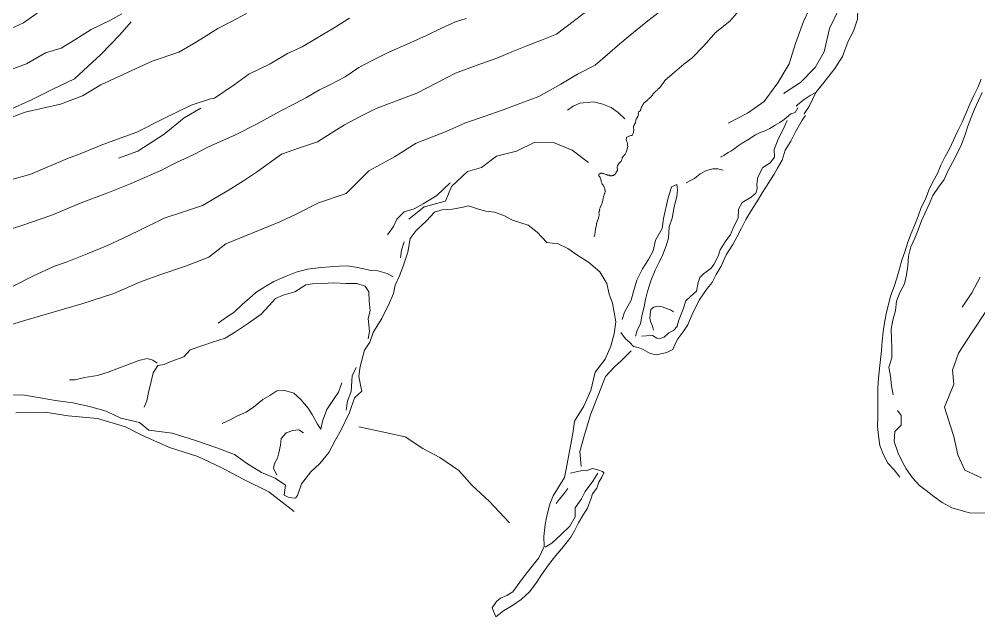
# Model space of a CAD drawing. Extents: x 683321 to 688873, y 7661944 to 7668387.
# Drawn here: x 686444.6 to 686662.5, y 7665844.7 to 7665980.3 of the extents above; entities that cross this region are included whole.
import ezdxf

# ---------------------------------------------------------------- set-up
doc = ezdxf.new("R2010")
doc.units = 0
doc.header["$MEASUREMENT"] = 0
doc.layers.add('01 CRESTA_Line', color=3, linetype='Continuous', lineweight=20)

msp = doc.modelspace()

# ---------------------------------------------------------------- linework, layer by layer
at = {"layer": '01 CRESTA_Line'}
for points in [[(686443.27, 7665919.75, 4009.63), (686447.86, 7665922.05, 4010.02), (686452.64, 7665924.25, 4010.16), (686455.51, 7665925.21, 4010.21), (686460.11, 7665927.09, 4010.34), (686464.71, 7665928.98, 4010.41), (686468.23, 7665930.61, 4010.51), (686471.74, 7665932.25, 4010.52), (686477.55, 7665935.15, 4010.54), (686481.92, 7665936.59, 4010.58), (686486.29, 7665938.04, 4010.51), (686492.31, 7665941.56, 4010.43), (686495.54, 7665943.63, 4010.42), (686498.78, 7665945.7, 4010.36), (686504.21, 7665949.69, 4010.3), (686508.29, 7665951.07, 4010.39), (686512.38, 7665952.45, 4010.41), (686515.43, 7665954.4, 4010.39), (686518.48, 7665956.36, 4010.42), (686522.07, 7665958.19, 4010.4), (686525.67, 7665960.03, 4010.41), (686530.3, 7665961.79, 4010.46), (686534.93, 7665963.54, 4010.62), (686539.31, 7665965.8, 4010.64), (686543.69, 7665968.05, 4010.82), (686548.39, 7665969.76, 4010.94), (686553.08, 7665971.46, 4010.81), (686556.47, 7665972.86, 4010.78), (686559.86, 7665974.25, 4010.88), (686563.24, 7665975.56, 4011.21), (686566.63, 7665976.86, 4011.28), (686570.72, 7665979.98, 4011.21), (686574.82, 7665983.09, 4011.12)], [(686582.88, 7665976.26, 4021.44), (686587.37, 7665979.95, 4021.05), (686593.48, 7665984.59, 4020.7)], [(686616.4, 7665965.22, 4041.71), (686616.84, 7665965.83, 4041.73), (686619.46, 7665970.18, 4041.72), (686620.88, 7665974.76, 4041.86), (686622.67, 7665979.75, 4041.97), (686624.41, 7665983.51, 4042.04)], [(686440.97, 7665968.21, 3968.04), (686446.31, 7665970.17, 3969.78), (686450.64, 7665972.65, 3969.89), (686454.18, 7665973.74, 3970.01), (686457.27, 7665975.63, 3970.17), (686461.01, 7665977.94, 3970.4), (686465.2, 7665980.01, 3970.37), (686467.92, 7665981.53, 3970.43)], [(686441.42, 7665957.48, 3979.76), (686446.02, 7665959.21, 3979.76), (686454, 7665961.04, 3979.73), (686458.99, 7665962.91, 3979.75), (686463.15, 7665965.43, 3979.81), (686469.22, 7665968.23, 3979.86), (686474.84, 7665970.75, 3979.81), (686480.88, 7665972.8, 3979.82), (686484.26, 7665974.75, 3979.85), (686487.11, 7665976.53, 3979.85), (686489.75, 7665978.2, 3979.83), (686492.81, 7665979.79, 3979.78), (686496.22, 7665981.55, 3980.27)], [(686448.73, 7665981.64, 3959.42), (686445.66, 7665979.44, 3959.44), (686441.69, 7665977.64, 3959.36)], [(686608.07, 7665982.26, 4030.6), (686605.96, 7665979.81, 4030.72), (686602.65, 7665977.2, 4030.83), (686602.31, 7665976.81, 4030.85)], [(686618.23, 7665963.38, 4041.36), (686618.41, 7665963.56, 4041.35), (686622.04, 7665965.92, 4041.52), (686625.35, 7665969.32, 4041.42), (686627.37, 7665972.86, 4041.22), (686628.58, 7665978.21, 4040.71), (686630.79, 7665982.74, 4040.48)], [(686622.81, 7665958.75, 4043.93), (686622.83, 7665958.79, 4043.93), (686623.97, 7665960.45, 4043.9), (686625.47, 7665963.69, 4043.88), (686627.63, 7665966.3, 4043.82), (686629.82, 7665969.09, 4043.92), (686631.51, 7665971.86, 4043.67), (686632.8, 7665975.3, 4043.86), (686634.05, 7665977.59, 4044.24), (686634.94, 7665980.27, 4044.55), (686635.04, 7665982.62, 4044.94)], [(686438.59, 7665931.35, 3999.99), (686445.21, 7665933.5, 3999.93), (686452.02, 7665935.8, 3999.87), (686458.68, 7665938.59, 3999.91), (686464.75, 7665940.86, 4000.06), (686469.7, 7665942.84, 4000.25), (686476.62, 7665945.89, 4000.18), (686480.08, 7665947.59, 4000.14), (686484.43, 7665949.68, 4000.15), (686487.5, 7665951.27, 4000.13), (686493.72, 7665954.04, 4000.23), (686498.67, 7665956.53, 4000.19), (686503.92, 7665959.39, 4000.08), (686507.14, 7665961.1, 4000.03), (686509.89, 7665962.55, 4000.01), (686512.8, 7665964.26, 3999.98), (686515.18, 7665965.4, 3999.97), (686518.68, 7665967.22, 3999.94), (686521.76, 7665969.36, 3999.91), (686524.47, 7665970.78, 3999.89), (686528.58, 7665972.8, 3999.83), (686532.7, 7665974.63, 3999.82), (686537.1, 7665976.6, 3999.79), (686540.48, 7665978.29, 3999.86), (686543.7, 7665979.66, 3999.92), (686546.12, 7665980.48, 3999.96)], [(686442.05, 7665959.61, 3977.13), (686447.42, 7665962.02, 3974.92), (686452.31, 7665964.38, 3974.17), (686457.21, 7665966.74, 3973.61), (686460.22, 7665969.54, 3972.17), (686463.23, 7665972.34, 3971.35), (686465.36, 7665974.54, 3971.07), (686467.49, 7665976.75, 3970.88), (686470.08, 7665979.72, 3970.74)], [(686442.95, 7665943.94, 3989.92), (686447.27, 7665945.15, 3989.88), (686455.58, 7665948.66, 3989.93), (686458.51, 7665949.77, 3989.92), (686463.67, 7665951.88, 3989.91), (686471.37, 7665954.64, 3989.74), (686477.21, 7665957.58, 3989.6), (686483.7, 7665960.79, 3990.32), (686488.1, 7665962.26, 3991.02), (686488.96, 7665962.34, 3991.36), (686493.42, 7665965.37, 3990.96), (686496.79, 7665967.8, 3990.73), (686501.59, 7665970.15, 3990.52), (686505.58, 7665972.49, 3990.37), (686508.86, 7665973.99, 3990.33), (686512.08, 7665975.89, 3990.29), (686516.38, 7665978.47, 3990.1), (686519.62, 7665980.53, 3990.03)], [(686602.31, 7665976.81, 4030.85), (686599.98, 7665974.16, 4030.99), (686597.41, 7665971.53, 4031.24), (686595.49, 7665970.06, 4031.28), (686593.42, 7665968.25, 4031.3), (686591.22, 7665966.35, 4031.4), (686590.22, 7665964.95, 4030), (686590.11, 7665964.81, 4030), (686590.03, 7665964.74, 4030), (686589.94, 7665964.65, 4030), (686589.65, 7665964.39, 4030), (686589.58, 7665964.26, 4030), (686589.52, 7665964.19, 4030), (686589.39, 7665964.14, 4030), (686589.24, 7665964, 4030), (686589.12, 7665963.9, 4030), (686589.02, 7665963.8, 4030), (686588.89, 7665963.67, 4030), (686588.82, 7665963.62, 4030), (686588.71, 7665963.51, 4030), (686588.65, 7665963.4, 4030), (686588.52, 7665963.26, 4030), (686588.47, 7665963.16, 4030), (686588.38, 7665963.05, 4030), (686588.28, 7665962.92, 4030), (686588.09, 7665962.67, 4030), (686587.97, 7665962.59, 4030), (686587.79, 7665962.42, 4030), (686587.57, 7665962.2, 4030), (686587.45, 7665962.12, 4030), (686587.32, 7665961.99, 4030), (686587.19, 7665961.87, 4030), (686587.11, 7665961.77, 4030), (686587.01, 7665961.69, 4030), (686586.72, 7665961.46, 4030), (686586.62, 7665961.42, 4030), (686586.48, 7665961.22, 4030), (686586.3, 7665961.01, 4030), (686586.22, 7665960.9, 4030), (686586.05, 7665960.53, 4030), (686585.9, 7665960.33, 4030), (686585.83, 7665960.16, 4030), (686585.76, 7665959.93, 4030), (686585.75, 7665959.75, 4030), (686585.71, 7665959.7, 4030), (686585.65, 7665959.53, 4030), (686585.43, 7665959.41, 4030), (686585.35, 7665959.33, 4030), (686585.26, 7665959.25, 4030), (686585.22, 7665959.14, 4030), (686585.19, 7665958.96, 4030), (686585.2, 7665958.75, 4030), (686585.22, 7665958.6, 4030), (686585.19, 7665958.44, 4030), (686585.16, 7665958.38, 4030), (686585.02, 7665958.2, 4030), (686584.97, 7665958.08, 4030), (686584.85, 7665957.85, 4030), (686584.77, 7665957.66, 4030), (686584.71, 7665957.58, 4030), (686584.63, 7665957.37, 4030), (686584.59, 7665957.2, 4030), (686584.55, 7665956.94, 4030), (686584.54, 7665956.76, 4030), (686584.5, 7665956.67, 4030), (686584.36, 7665956.44, 4030), (686584.32, 7665956.36, 4030), (686584.3, 7665956.34, 4030), (686584.18, 7665956.18, 4030), (686584.07, 7665956.01, 4030), (686584.07, 7665955.67, 4030), (686584.06, 7665955.57, 4030), (686584.17, 7665955.38, 4030), (686584.17, 7665955.12, 4030), (686584.13, 7665954.87, 4030), (686584.11, 7665954.71, 4030), (686584.09, 7665954.63, 4030), (686583.99, 7665954.33, 4030), (686583.88, 7665954.05, 4030), (686583.79, 7665953.9, 4030), (686583.5, 7665953.87, 4030), (686583.26, 7665953.81, 4030), (686582.98, 7665953.7, 4030), (686582.62, 7665953.52, 4030), (686582.53, 7665953.43, 4030), (686582.53, 7665953.35, 4030), (686582.46, 7665952.98, 4030), (686582.51, 7665952.72, 4030), (686582.6, 7665952.56, 4030), (686582.61, 7665952.45, 4030), (686582.74, 7665952.17, 4030), (686582.74, 7665951.9, 4030), (686582.76, 7665951.81, 4030), (686582.75, 7665951.61, 4030), (686582.79, 7665951.38, 4030), (686582.77, 7665951.18, 4030), (686582.68, 7665950.95, 4030), (686582.64, 7665950.8, 4030), (686582.58, 7665950.55, 4030), (686582.5, 7665950.32, 4030), (686582.41, 7665950.12, 4030), (686582.33, 7665949.97, 4030), (686582.26, 7665949.85, 4030), (686582.17, 7665949.65, 4030), (686582.1, 7665949.57, 4030), (686581.97, 7665949.43, 4030), (686581.88, 7665949.32, 4030), (686581.74, 7665949.14, 4030), (686581.67, 7665949.04, 4030), (686581.55, 7665948.88, 4030), (686581.49, 7665948.71, 4030), (686581.5, 7665948.58, 4030), (686581.38, 7665948.27, 4030), (686581.29, 7665948.03, 4030), (686581.2, 7665947.97, 4030), (686580.95, 7665947.69, 4030), (686580.81, 7665947.59, 4030), (686580.73, 7665947.42, 4030), (686580.53, 7665947.19, 4030), (686580.5, 7665947.12, 4030), (686580.43, 7665946.93, 4030), (686580.41, 7665946.78, 4030), (686580.42, 7665946.59, 4030), (686580.4, 7665946.46, 4030), (686580.44, 7665946.29, 4030), (686580.43, 7665945.92, 4030), (686580.35, 7665945.78, 4030), (686580.2, 7665945.55, 4030), (686580.11, 7665945.42, 4030), (686580.05, 7665945.32, 4030), (686579.96, 7665945.16, 4030), (686579.73, 7665944.95, 4030), (686579.54, 7665944.8, 4030), (686579.38, 7665944.82, 4030), (686579.22, 7665944.79, 4030), (686579.15, 7665944.75, 4030), (686578.92, 7665944.75, 4030), (686578.81, 7665944.76, 4030), (686578.64, 7665944.92, 4030), (686578.59, 7665944.92, 4030), (686578.47, 7665944.93, 4030), (686578.22, 7665944.94, 4030), (686578.14, 7665944.97, 4030), (686577.99, 7665945.03, 4030), (686577.89, 7665945.07, 4030), (686577.68, 7665945.12, 4030), (686577.47, 7665945.18, 4030), (686577.25, 7665945.2, 4030), (686576.99, 7665945.31, 4030), (686576.93, 7665945.34, 4030), (686576.65, 7665945.33, 4030), (686576.31, 7665945.12, 4030), (686576.22, 7665945.08, 4030), (686576.21, 7665944.97, 4030), (686576.23, 7665944.7, 4030), (686576.37, 7665944.58, 4030), (686576.55, 7665944.41, 4030), (686576.64, 7665944.24, 4030), (686576.68, 7665944.09, 4030), (686576.7, 7665943.93, 4030), (686576.72, 7665943.51, 4030), (686576.72, 7665943.48, 4030), (686576.74, 7665943.43, 4030), (686576.91, 7665943.14, 4030), (686576.94, 7665943.01, 4030), (686576.99, 7665942.83, 4030), (686577.19, 7665942.64, 4030), (686577.36, 7665942.3, 4030), (686577.41, 7665942.24, 4030), (686577.45, 7665942.14, 4030), (686577.58, 7665941.82, 4030), (686577.61, 7665941.6, 4030), (686577.7, 7665941.38, 4030), (686577.73, 7665941.25, 4030), (686577.62, 7665940.95, 4030), (686577.57, 7665940.8, 4030), (686577.52, 7665940.71, 4030), (686577.46, 7665940.51, 4030), (686577.43, 7665940.42, 4030), (686577.36, 7665940.3, 4030), (686577.32, 7665940.1, 4030), (686577.3, 7665939.95, 4030), (686577.24, 7665939.72, 4030), (686577.16, 7665939.24, 4030), (686577.16, 7665939.19, 4030), (686577.13, 7665939.12, 4030), (686577.05, 7665938.83, 4030), (686576.97, 7665938.63, 4030), (686576.89, 7665938.42, 4030), (686576.83, 7665938.27, 4030), (686576.77, 7665938.06, 4030), (686576.73, 7665937.92, 4030), (686576.6, 7665937.86, 4030), (686576.55, 7665937.58, 4030), (686576.53, 7665937.5, 4030), (686576.39, 7665937.17, 4030), (686576.41, 7665936.97, 4030), (686576.43, 7665936.9, 4030), (686576.3, 7665936.69, 4030), (686576.3, 7665936.65, 4030), (686576.29, 7665936.58, 4030), (686576.25, 7665936.31, 4030), (686576.32, 7665936.16, 4030), (686576.32, 7665935.79, 4030), (686576.24, 7665935.53, 4030), (686576.15, 7665935.28, 4030), (686576.12, 7665935.15, 4030), (686576, 7665934.76, 4030), (686575.97, 7665934.67, 4030), (686575.96, 7665934.63, 4030), (686575.95, 7665934.6, 4030), (686575.82, 7665934.28, 4030), (686575.7, 7665933.91, 4030), (686575.69, 7665933.87, 4030), (686575.69, 7665933.84, 4030), (686575.68, 7665933.5, 4030), (686575.57, 7665933.11, 4030), (686575.54, 7665932.97, 4030), (686575.5, 7665932.71, 4030), (686575.46, 7665932.62, 4030), (686575.45, 7665932.5, 4030), (686575.42, 7665932.19, 4030), (686575.4, 7665932.01, 4030), (686575.36, 7665931.81, 4030), (686575.34, 7665931.68, 4030), (686575.32, 7665931.58, 4030), (686575.29, 7665931.38, 4030), (686575.24, 7665931.15, 4030), (686575.2, 7665930.88, 4030)], [(686438.37, 7665909.62, 4020.08), (686444.84, 7665911.66, 4020.22), (686450.52, 7665913.28, 4020.25), (686458.88, 7665915.71, 4020.37), (686466.14, 7665918.02, 4020.29), (686472.15, 7665920.7, 4019.86), (686476.77, 7665922.36, 4019.9), (686482.4, 7665924.29, 4020.23), (686487.72, 7665926.28, 4020.11), (686491.56, 7665929.36, 4020.1), (686497.68, 7665931.84, 4020.09), (686503.79, 7665934.29, 4020.07), (686507.55, 7665936.04, 4020.26), (686512.58, 7665938.63, 4020.53), (686518.87, 7665940.74, 4018.76), (686523.98, 7665945.89, 4021.6), (686529.85, 7665949.07, 4022.09), (686534.73, 7665952.17, 4021.23), (686541.54, 7665954.79, 4022.4), (686545.96, 7665956.74, 4021.49), (686550.22, 7665958.25, 4021.79), (686554.48, 7665959.75, 4022.05), (686558.55, 7665961.25, 4022.24), (686562.61, 7665962.74, 4022.43), (686567.61, 7665965.52, 4022.61), (686571.37, 7665967.8, 4022.54), (686575.42, 7665969.86, 4022.08), (686580.96, 7665974.68, 4021.61), (686582.88, 7665976.26, 4021.44)], [(686644.54, 7665876.36, 4044.24), (686643.24, 7665878.06, 4044.09), (686641.84, 7665879.58, 4043.95), (686640.83, 7665881.46, 4043.84), (686640.05, 7665883.57, 4043.63), (686639.69, 7665885.74, 4043.61), (686639.5, 7665887.92, 4043.54), (686639.56, 7665890.12, 4043.5), (686639.57, 7665892.25, 4043.42), (686639.57, 7665894.49, 4043.37), (686639.59, 7665896.57, 4043.31), (686639.69, 7665898.83, 4043.34), (686639.94, 7665901.01, 4043.4), (686640.14, 7665903.11, 4043.4), (686640.38, 7665905.13, 4043.4), (686640.56, 7665907.25, 4043.36), (686640.8, 7665909.36, 4043.32), (686641.05, 7665911.38, 4043.34), (686641.44, 7665913.44, 4043.37), (686642.02, 7665915.66, 4043.38), (686642.48, 7665917.66, 4043.47), (686643.24, 7665919.62, 4043.5), (686643.91, 7665921.54, 4043.48), (686644.46, 7665923.62, 4043.54), (686645.01, 7665925.59, 4043.61), (686645.66, 7665927.52, 4043.64), (686646.28, 7665929.51, 4043.73), (686647.09, 7665931.53, 4043.73), (686647.9, 7665933.47, 4043.77), (686648.69, 7665935.61, 4043.73), (686649.39, 7665937.6, 4043.77), (686650.36, 7665939.43, 4043.78), (686651.16, 7665941.52, 4043.79), (686652.1, 7665943.53, 4043.79), (686653.09, 7665945.29, 4043.78), (686653.84, 7665947.16, 4043.77), (686654.82, 7665949.14, 4043.78), (686655.82, 7665950.9, 4043.88), (686656.77, 7665952.87, 4043.85), (686657.73, 7665954.97, 4043.89), (686658.7, 7665956.95, 4043.95), (686659.63, 7665959.01, 4043.98), (686660.44, 7665961.05, 4044.03), (686661.35, 7665962.96, 4044.13), (686662.25, 7665964.79, 4044.11), (686663.03, 7665966.68, 4044.09)], [(686605.58, 7665956.72, 4041.1), (686610, 7665959, 4041.44), (686613.79, 7665961.65, 4041.59), (686616.4, 7665965.22, 4041.71)], [(686625.47, 7665963.69, 4043.88), (686624.2, 7665963, 4043.78), (686622.85, 7665962.07, 4043.9), (686621.42, 7665960.92, 4043.87), (686621.05, 7665960.53, 4043.82)], [(686663.28, 7665963.68, 4044.01), (686662.39, 7665961.81, 4043.97), (686661.49, 7665959.85, 4043.97), (686660.73, 7665957.97, 4043.9), (686659.96, 7665956.03, 4043.88), (686659.3, 7665953.89, 4043.82), (686658.56, 7665951.85, 4043.71), (686657.58, 7665949.8, 4043.66), (686656.48, 7665947.81, 4043.66), (686655.46, 7665945.84, 4043.64), (686654.61, 7665943.92, 4043.69), (686653.31, 7665942.18, 4043.71), (686652.07, 7665940.31, 4043.74), (686651.19, 7665938.3, 4043.62), (686650.33, 7665936.33, 4043.63), (686649.46, 7665934.51, 4043.62), (686648.72, 7665932.48, 4043.66), (686647.95, 7665930.6, 4043.74), (686647.06, 7665928.62, 4043.65), (686646.55, 7665926.51, 4043.53), (686646.35, 7665924.3, 4043.57), (686646.09, 7665922.29, 4043.49), (686645.58, 7665920.26, 4043.46), (686644.58, 7665918.3, 4043.47), (686643.83, 7665916.31, 4043.34), (686643.55, 7665914.16, 4043.36), (686642.95, 7665912.02, 4043.3), (686642.61, 7665909.96, 4043.31), (686642.7, 7665907.74, 4043.32), (686642.76, 7665905.66, 4043.29), (686642.72, 7665903.49, 4043.28), (686642.07, 7665901.34, 4043.38), (686642.43, 7665899.26, 4043.33), (686642.64, 7665897.1, 4043.28), (686643.01, 7665895.09, 4043.15)], [(686569.1, 7665959.62, 4025.02), (686570.39, 7665960.59, 4025.27), (686571.91, 7665961.26, 4025.31), (686575.01, 7665961.57, 4025.54), (686577.12, 7665961.05, 4025.83), (686579.04, 7665960.23, 4025.97), (686580.61, 7665959.1, 4026.33), (686582.13, 7665957.71, 4026.27)], [(686467.22, 7665948.79, 3990.23), (686471.61, 7665950.38, 3993.05), (686477.54, 7665954.18, 3993.41), (686482.08, 7665957.92, 3992.29), (686485.9, 7665960.12, 3991.71)], [(686621.38, 7665960.19, 4044.27), (686620.77, 7665959.11, 4044.32), (686619.83, 7665958.79, 4044.24), (686618.32, 7665957.52, 4043.95), (686617.3, 7665956.88, 4043.88), (686616.26, 7665956.28, 4043.88), (686615.03, 7665955.46, 4043.81), (686613.77, 7665954.92, 4043.63), (686612.84, 7665954.58, 4043.73), (686611.81, 7665954.02, 4043.65), (686610.02, 7665952.92, 4043.56), (686608.8, 7665952.2, 4043.42), (686607.86, 7665951.55, 4043.26), (686606.91, 7665950.78, 4043.24), (686606.21, 7665950.38, 4043.33), (686605.56, 7665950.01, 4043.4), (686604.6, 7665949.35, 4043.25), (686603.83, 7665949.01, 4043.14)], [(686623.14, 7665958.42, 4044.32), (686622.42, 7665957.4, 4044.35), (686620.88, 7665954.75, 4044.33), (686619.82, 7665952.65, 4044.32), (686618.56, 7665950.61, 4044.29), (686617.82, 7665948.28, 4044.16), (686616.82, 7665946.46, 4044.07), (686616.01, 7665945.14, 4044.13), (686615.16, 7665943.81, 4044.08), (686614.28, 7665942.38, 4044.04), (686613.31, 7665940.92, 4043.99), (686612.44, 7665939.44, 4043.98), (686610.88, 7665936.97, 4043.86), (686609.59, 7665934.88, 4043.83), (686608.65, 7665932.89, 4043.7), (686607.56, 7665930.84, 4043.62), (686606.64, 7665929.19, 4043.39), (686605.13, 7665926.79, 4043.47), (686604.01, 7665924.22, 4043.43), (686602.88, 7665922.39, 4043.45), (686601.92, 7665920.53, 4043.49), (686600.84, 7665919.19, 4043.38), (686599.04, 7665916.56, 4043.47), (686598.66, 7665915.69, 4043.41), (686597.5, 7665913.51, 4043.42), (686596.4, 7665910.97, 4043.31), (686595.53, 7665909.61, 4043.4), (686594.13, 7665907.77, 4043.53), (686593.73, 7665906.91, 4043.5), (686593.06, 7665905.32, 4043.47), (686591.63, 7665904.63, 4043.53), (686589.32, 7665904.17, 4043.38), (686587.86, 7665904.44, 4043.08), (686586.31, 7665905.38, 4042.94), (686585.13, 7665905.81, 4042.66), (686584.08, 7665906.02, 4042.78), (686583.23, 7665906.92, 4042.93), (686582.3, 7665907.77, 4043.12), (686581.26, 7665909.24, 4043.63)], [(686619.01, 7665957.33, 4044.37), (686617.89, 7665954.94, 4044.27), (686616.91, 7665953.04, 4044.23), (686616.04, 7665950.7, 4044.04), (686616.07, 7665949, 4044.07), (686615.11, 7665947.69, 4044.04), (686613.42, 7665946.62, 4043.94), (686612.33, 7665944.48, 4043.87), (686612.11, 7665942.87, 4043.88), (686612.17, 7665941.8, 4043.92), (686611.87, 7665940.82, 4043.97), (686610.78, 7665939.93, 4043.84), (686608.73, 7665938.71, 4043.73), (686607.94, 7665937.16, 4043.72), (686607.83, 7665935.14, 4043.8), (686606.92, 7665933.42, 4043.74), (686606.15, 7665931.44, 4043.65), (686604.91, 7665929.78, 4043.56), (686603.79, 7665927.95, 4043.4), (686603.31, 7665926.53, 4043.5), (686602.35, 7665924.6, 4043.46), (686601.74, 7665923.79, 4043.48), (686600.8, 7665923.14, 4043.44), (686599.96, 7665922.49, 4043.43), (686599.19, 7665921.66, 4043.41), (686598.81, 7665920.54, 4043.46), (686598.37, 7665918.61, 4043.29), (686597.07, 7665917.4, 4043.34), (686596.01, 7665916.36, 4043.33), (686595.39, 7665914.49, 4043.31), (686594.32, 7665911.84, 4043.2), (686594.03, 7665910.56, 4043.44), (686593.19, 7665909.68, 4043.43), (686592.15, 7665909.13, 4043.51), (686591.07, 7665908.15, 4043.57), (686590.14, 7665907.85, 4043.61), (686589.41, 7665907.95, 4043.55), (686588.38, 7665908.56, 4043.47), (686586.97, 7665908.46, 4043.17), (686585.92, 7665908.35, 4042.98)], [(686573.87, 7665947.78, 4029.13), (686570.18, 7665950.6, 4027.93), (686565.97, 7665952.34, 4027.93), (686561.7, 7665952.4, 4028.24), (686557.55, 7665950.35, 4028.21), (686552.97, 7665949.24, 4027.96), (686549.56, 7665946.62, 4028.19), (686546.39, 7665945.7, 4028.14), (686542.81, 7665942.33, 4027.68), (686541.4, 7665939.04, 4028.04), (686536.61, 7665937.73, 4028.41), (686533.13, 7665934.89, 4028.11)], [(686604.48, 7665946.07, 4041.64), (686603.22, 7665946.37, 4042.23), (686602.07, 7665946.37, 4042.42), (686600.69, 7665945.99, 4042.41), (686599.25, 7665945.2, 4042.1), (686597.96, 7665944.17, 4042.19), (686596.76, 7665943.53, 4042.31), (686596.09, 7665943.13, 4042.2)], [(686528.27, 7665931.35, 4026.82), (686529.58, 7665933.23, 4027.45), (686530.41, 7665934.92, 4027.42), (686532.05, 7665936.58, 4027.37), (686534.29, 7665937.26, 4028.23), (686536.32, 7665938.39, 4028.18), (686539.44, 7665940.26, 4027.39), (686542.45, 7665943.16, 4027.43)], [(686584.52, 7665908.37, 4042.74), (686584.95, 7665909.77, 4042.99), (686585.66, 7665911.14, 4042.76), (686586.01, 7665912.93, 4042.86), (686586.56, 7665915.43, 4042.84), (686586.74, 7665916.4, 4042.89), (686587.25, 7665918.51, 4042.94), (686588.02, 7665920.91, 4043.15), (686589.03, 7665923.34, 4043.17), (686589.95, 7665925.15, 4043.02), (686590.75, 7665926.89, 4043.03), (686591.51, 7665928.85, 4043.02), (686592.02, 7665930.68, 4043.03), (686592.17, 7665933.2, 4043.11), (686592.84, 7665935.14, 4042.93), (686593.32, 7665937.7, 4043.06), (686593.95, 7665940.03, 4043.16), (686594.12, 7665941.57, 4043.11), (686593.93, 7665942.8, 4042.76), (686592.76, 7665942.28, 4042.91), (686591.88, 7665939.48, 4042.97), (686590.93, 7665935.04, 4042.46), (686590.6, 7665932.78, 4042.83), (686589.1, 7665930.15, 4043), (686588.56, 7665927.74, 4042.94), (686587.51, 7665925.74, 4043.05), (686586.11, 7665923.65, 4043.35), (686584.87, 7665921.05, 4043.07), (686584.11, 7665918.51, 4043.14), (686583.54, 7665916.55, 4042.96), (686582.09, 7665913.79, 4042.77), (686581.5, 7665912.16, 4042.84)], [(686569.83, 7665877.29, 4043.06), (686571.1, 7665877.58, 4043.11), (686572.54, 7665877.88, 4043.17), (686573.35, 7665877.83, 4042.95), (686574.8, 7665878.35, 4042.44), (686576.25, 7665877.94, 4042.43), (686577.03, 7665877.7, 4042.42), (686577.39, 7665877.38, 4042.58), (686576.88, 7665876.4, 4042.26), (686576.26, 7665875.28, 4042.29), (686575.75, 7665873.85, 4042.1), (686574.81, 7665872.59, 4042.19), (686574.46, 7665871.64, 4042.16), (686573.63, 7665869.31, 4041.97), (686572.6, 7665867.68, 4041.93), (686571.63, 7665866.04, 4041.9), (686570.76, 7665864.32, 4041.82), (686569.84, 7665862.77, 4041.7), (686568.21, 7665860.65, 4041.62), (686566.47, 7665858.59, 4041.47), (686564.79, 7665856.48, 4041.31), (686563.2, 7665854.22, 4041.22), (686561.89, 7665852.28, 4041.06), (686560.46, 7665850.4, 4040.91), (686558.63, 7665848.59, 4040.45), (686556.6, 7665847.24, 4040.11), (686554.55, 7665846.04, 4039.82), (686552.81, 7665844.7, 4039.36), (686552.01, 7665846.77, 4039.01), (686553.02, 7665848.2, 4039.04), (686553.92, 7665848.94, 4039.4), (686555.35, 7665849.54, 4039.82), (686556.67, 7665850.34, 4040.17), (686557.66, 7665851.7, 4040.48), (686558.9, 7665853.4, 4040.83), (686560.79, 7665855.82, 4041.1), (686562.61, 7665858.05, 4041.25), (686563.8, 7665860.67, 4041.65), (686563.75, 7665862.95, 4041.69), (686564.05, 7665865.63, 4041.74), (686564.39, 7665867.6, 4041.77), (686565.12, 7665870.25, 4041.6), (686565.83, 7665872.12, 4041.52), (686568.42, 7665876.31, 4042.85), (686568.85, 7665878.21, 4042.55), (686569.82, 7665883.49, 4041.37), (686570.29, 7665886.32, 4041.36), (686570.68, 7665889.09, 4041.4), (686572.81, 7665892.49, 4041.41), (686574.39, 7665896.08, 4041.42), (686575.4, 7665900.18, 4041.48), (686577.68, 7665903.19, 4041.52), (686578.96, 7665906.14, 4041.81), (686579.69, 7665908.94, 4042.9), (686580.07, 7665911.59, 4042.21), (686579.32, 7665915.83, 4038.28), (686578.54, 7665917.92, 4036.97), (686578.05, 7665920.29, 4035.63), (686576.42, 7665923, 4033.8), (686573.86, 7665925.2, 4032.04), (686571.49, 7665926.69, 4030.77), (686569.21, 7665928.29, 4030.18), (686566.97, 7665929.36, 4029.68), (686564.44, 7665929.65, 4029.1), (686562.2, 7665931.97, 4028.62), (686560.15, 7665933.59, 4027.93), (686556.65, 7665934.73, 4028), (686554.67, 7665935.72, 4028.01), (686552.51, 7665936.5, 4028.06), (686550.61, 7665936.74, 4028.17), (686548.94, 7665937.18, 4028.09), (686546.65, 7665937.97, 4028.06), (686545.41, 7665937.68, 4028.08), (686543.01, 7665937.21, 4029.06), (686540.58, 7665937.05, 4029.55), (686538.91, 7665936.53, 4029.3), (686537.09, 7665934.54, 4028.7), (686534.79, 7665932.38, 4029.56), (686533.39, 7665930.5, 4029.26), (686532.89, 7665927.42, 4029.12), (686531.83, 7665924.23, 4029.72), (686530.95, 7665922.03, 4030.53), (686530.02, 7665919.92, 4031.32), (686529.64, 7665918.03, 4031.75), (686528.66, 7665915.75, 4032.31), (686526.99, 7665912.41, 4032.62), (686526.03, 7665910.93, 4032.8), (686524.97, 7665909.17, 4033.02), (686524.28, 7665907, 4032.93), (686523.07, 7665905.21, 4032.87), (686522.04, 7665901.47, 4032.87), (686521.77, 7665899.3, 4032.98), (686522.14, 7665897.23, 4031.77), (686522.39, 7665895.9, 4033.87), (686520.73, 7665894.41, 4034.27), (686519.64, 7665891.07, 4035.14), (686517.74, 7665887.15, 4035.02), (686516.48, 7665884.84, 4035.95), (686514.9, 7665881.98, 4037.09), (686512.93, 7665879.51, 4038.03), (686510.88, 7665877.62, 4038.76), (686508.74, 7665874.9, 4038.05), (686507.86, 7665872.23, 4037.85), (686507.34, 7665871.63, 4037.96), (686506.52, 7665871.69, 4037.53), (686505.74, 7665871.88, 4037.14), (686504.77, 7665872.33, 4036.27), (686505.1, 7665874.54, 4036.49), (686502.75, 7665876.17, 4036.08), (686499.63, 7665877.45, 4035.72), (686496.24, 7665879.53, 4035.81), (686493.53, 7665881.5, 4035.44), (686489.5, 7665883.01, 4035.19), (686484.65, 7665884.7, 4034.76), (686479.34, 7665886.34, 4034.21), (686474.06, 7665887.07, 4033.98), (686471.97, 7665888.76, 4033.59), (686467.72, 7665889.74, 4033.66), (686464.39, 7665891.36, 4033.31), (686460.6, 7665892.38, 4032.86), (686456.81, 7665893.24, 4032.68), (686452.89, 7665893.78, 4032.16), (686449.38, 7665894.39, 4031.68), (686445.36, 7665895.09, 4031.28), (686440.6, 7665894.91, 4030.62)], [(686531.17, 7665926.15, 4028.19), (686531.43, 7665927.89, 4028.42), (686532.04, 7665929.78, 4028.58)], [(686489.81, 7665911.31, 4032), (686491.74, 7665912.65, 4031.56), (686493.39, 7665913.77, 4031.5), (686495.33, 7665915.62, 4030.99), (686496.82, 7665916.92, 4030.68), (686498.4, 7665918.3, 4030.48), (686500.4, 7665919.58, 4030.33), (686502.47, 7665920.76, 4030.26), (686505.25, 7665922, 4030.24), (686507.54, 7665922.86, 4030.05), (686510.1, 7665923.59, 4030.35), (686513.21, 7665923.99, 4030.44), (686517.32, 7665924.23, 4030.55), (686519.23, 7665924.33, 4030.63), (686521.8, 7665923.85, 4030.9), (686524.19, 7665923.32, 4031.13), (686526.07, 7665923.19, 4030.89), (686528.15, 7665922.59, 4030.87), (686529.52, 7665921.85, 4030.9)], [(686473.05, 7665892.3, 4032.66), (686473.59, 7665893.73, 4032.62), (686474.02, 7665895.56, 4032.6), (686474.64, 7665898.12, 4032.76), (686475.03, 7665900.05, 4032.92), (686476.12, 7665901.75, 4033.32), (686477.55, 7665901.97, 4033.46), (686479.08, 7665902.6, 4033.31), (686482.01, 7665903.69, 4033.27), (686483.44, 7665905.27, 4033.45), (686486.31, 7665906.25, 4033.73), (686488.53, 7665907.03, 4033.87), (686491.39, 7665907.91, 4033.96), (686493.78, 7665909.35, 4033.04), (686496.67, 7665911.36, 4032.59), (686499.6, 7665913.33, 4032.38), (686501.4, 7665915.33, 4031.86), (686502.84, 7665916.95, 4031.74), (686504.57, 7665917.71, 4031.24), (686507.2, 7665918.42, 4031.11), (686509.72, 7665920, 4031.68), (686511.26, 7665920.27, 4031.78), (686513.65, 7665920.33, 4031.9), (686515.95, 7665920.47, 4031.93), (686518.84, 7665920.34, 4031.93), (686521.32, 7665920.31, 4032.1), (686523.17, 7665919.73, 4033.1), (686524, 7665918.46, 4033.15), (686524.11, 7665916.41, 4033), (686524.31, 7665914.15, 4033.25), (686523.88, 7665912.36, 4033.32), (686524.16, 7665909.52, 4033.64), (686523.84, 7665907.77, 4033.57)], [(686662.8, 7665921.75, 4047.56), (686660.91, 7665918.17, 4047.05), (686658.74, 7665914.98, 4046.69)], [(686593.18, 7665913.92, 4042.48), (686592.53, 7665914.32, 4042.42), (686591.84, 7665914.58, 4042.44), (686590.57, 7665915.02, 4042.75), (686589.52, 7665915.17, 4042.93), (686588.71, 7665914.98, 4043.19), (686588.02, 7665914.39, 4043.49), (686587.86, 7665913.39, 4043.02), (686587.77, 7665912.38, 4042.76), (686588.07, 7665911.52, 4042.71), (686588.4, 7665910.66, 4042.67), (686588.65, 7665909.76, 4042.64)], [(686664.5, 7665914.65, 4052.38), (686660.97, 7665909.3, 4052.36), (686657.84, 7665904.51, 4052.34), (686656.52, 7665900.69, 4052.45), (686656.8, 7665897.5, 4051.66), (686654.68, 7665892.29, 4051.39), (686656.05, 7665887.94, 4051.03), (686656.85, 7665885.6, 4050.89), (686657.72, 7665881.42, 4050.2), (686659.29, 7665878, 4049.91), (686663.11, 7665876.2, 4049.8)], [(686583.59, 7665905.05, 4042.69), (686581.27, 7665902.76, 4042.84), (686579.76, 7665901.4, 4042.9), (686577.77, 7665899.22, 4042.98), (686575.99, 7665894.76, 4043), (686574.42, 7665890.76, 4042.82), (686572.96, 7665886.02, 4042.74), (686571.9, 7665882.23, 4042.59), (686572.18, 7665878.82, 4042.32)], [(686456.04, 7665898.45, 4031.12), (686457.33, 7665898.47, 4031.56), (686459.49, 7665899, 4031.88), (686462.41, 7665899.43, 4032.15), (686464.81, 7665900.21, 4032.1), (686467.16, 7665901.11, 4032.21), (686469.25, 7665901.9, 4032.63), (686471.83, 7665902.88, 4032.39), (686473.68, 7665903.28, 4032.49), (686474.95, 7665902.89, 4032.82), (686475.94, 7665902.24, 4033.37)], [(686518.84, 7665891.62, 4034.83), (686519.16, 7665893.68, 4034.8), (686519.99, 7665895.85, 4034.85), (686520.22, 7665899.38, 4034.17), (686521.11, 7665901.27, 4033.88)], [(686517.89, 7665897.79, 4034.82), (686517.13, 7665895.65, 4035.78), (686516.17, 7665894.22, 4035.83), (686514.49, 7665891.71, 4036.5), (686513.51, 7665889.08, 4036.57), (686513.15, 7665887.25, 4036.67), (686512.39, 7665888.37, 4036.32), (686511.19, 7665890.57, 4035.63), (686510.23, 7665892.04, 4035.59), (686508.57, 7665893.99, 4035.96), (686506.97, 7665895.45, 4035.6), (686504.94, 7665896.05, 4035.68), (686503.12, 7665895.96, 4035.39), (686501.56, 7665894.88, 4034.82), (686499.99, 7665894.04, 4034.61), (686497.81, 7665892.28, 4034.12), (686496.17, 7665891.16, 4034.03), (686494.2, 7665890.33, 4034.02), (686492.38, 7665889.34, 4033.81), (686490.76, 7665888.56, 4034.01)], [(686664.05, 7665868.23, 4048.53), (686660.38, 7665868.28, 4048.16), (686656.33, 7665869.43, 4047.67), (686654.15, 7665870.66, 4047.44), (686652.24, 7665871.98, 4047.09), (686650.57, 7665873.37, 4046.81), (686649.01, 7665874.48, 4046.43), (686647.4, 7665876.22, 4046), (686645.96, 7665878.27, 4045.73), (686645.09, 7665879.94, 4045.52), (686644.19, 7665881.8, 4045.4), (686643.29, 7665884.49, 4045.11), (686643.39, 7665886.72, 4044.82), (686644.83, 7665888.21, 4044.53), (686644.87, 7665890.39, 4043.85), (686644.04, 7665891.51, 4043.32)], [(686443.85, 7665891, 4031.08), (686450.58, 7665891.11, 4031.81), (686455.76, 7665890.28, 4032.43), (686462.42, 7665889.68, 4033.09), (686468.75, 7665887.79, 4033.76), (686472.51, 7665885.9, 4033.88), (686478.77, 7665883.12, 4034.37), (686485.21, 7665881.05, 4034.93), (686490.48, 7665878.55, 4035.15), (686495.62, 7665875.84, 4035.71), (686501.32, 7665873.06, 4036.12), (686504.99, 7665870.18, 4036.55), (686507.05, 7665868.62, 4036.38)], [(686503.14, 7665876.88, 4036.24), (686502.36, 7665878.32, 4036.16), (686502.6, 7665879.48, 4036.23), (686503.32, 7665880.66, 4036.12), (686503.58, 7665881.92, 4035.7), (686503.94, 7665883.66, 4035.67), (686504.11, 7665885.15, 4036.13), (686505.24, 7665886.47, 4036.19), (686506.76, 7665886.98, 4035.92), (686508.1, 7665887.13, 4035.75), (686509.15, 7665886.41, 4035.73)], [(686521.72, 7665887.83, 4034.68), (686527.42, 7665886.62, 4034.26), (686532.28, 7665885.56, 4034.09), (686536.31, 7665882.85, 4034.17), (686540.13, 7665880.88, 4034.24), (686544.48, 7665877.86, 4034.46), (686547.45, 7665874.49, 4034.73), (686551.35, 7665870.94, 4035.08), (686555.92, 7665866, 4035.45)], [(686564.08, 7665860.52, 4041.44), (686565.57, 7665861.42, 4041.56), (686567.62, 7665863.29, 4041.62), (686569.62, 7665865.23, 4041.74), (686570.85, 7665867.37, 4041.9), (686570.89, 7665869.44, 4041.9), (686572.28, 7665871.49, 4042.08), (686573.12, 7665873.14, 4042.09), (686574.86, 7665875.51, 4042.24), (686575.97, 7665877.29, 4042.38)], [(686566.56, 7665870.37, 4041.5), (686567.21, 7665871.34, 4041.75), (686568.02, 7665872.31, 4041.9), (686568.76, 7665873.22, 4041.86), (686569.22, 7665873.81, 4041.65)]]:
    msp.add_polyline3d(points, dxfattribs=at)

doc.saveas('drawing.dxf')
